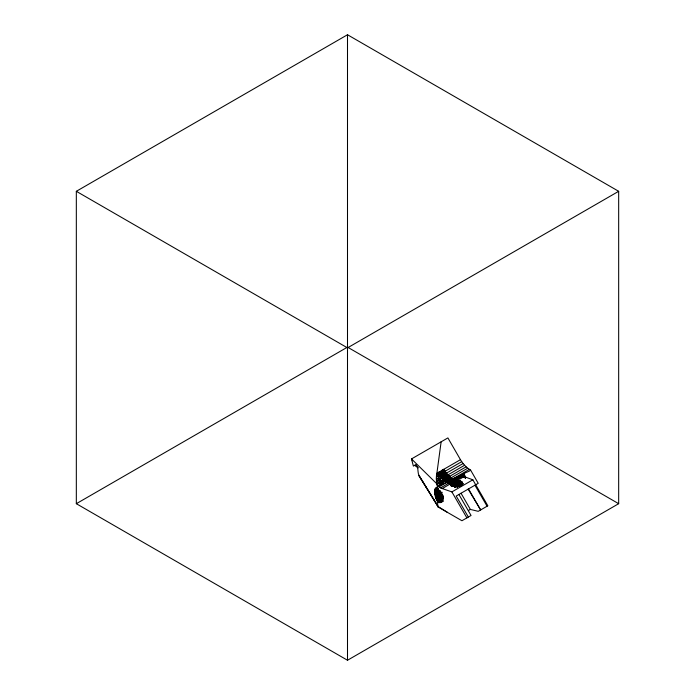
<?xml version="1.0" encoding="UTF-8"?>
<svg xmlns="http://www.w3.org/2000/svg" width="695" height="695" viewBox="0 0 695 695"><rect width="100%" height="100%" fill="white"/><g stroke="black" fill="none" stroke-linecap="round" stroke-linejoin="round"><path stroke-width="1.04" d="M437.685 489.541L435.739 487.994C433.758 492.208 435.07 499.905 438.997 502.581C446.338 502.676 442.133 491.469 437.685 489.541C437.051 484.207 435.504 478.881 436.886 473.295L441.134 441.812M468.343 517.045L456.207 496.03L478.23 483.32L470.593 470.081L467.726 468.213L451.081 477.821L447.293 478.82L445.156 481.244L437.685 486.066L440.613 487.873L448.466 483.338L450.186 480.94L463.426 476.344L472.852 479.802L487.847 505.778L478.238 511.329L470.367 509.418L468.543 510.469M454.704 487.238L451.568 481.791L446.164 479.689L442.724 477.543L436.886 473.295L437.893 472.713C440.613 477.613 444.678 481.757 450.108 483.451L451.75 486.213L450.117 483.329C453.305 479.281 460.159 480.914 463.426 476.344C461.193 472.739 469.62 472.07 470.593 470.081M451.159 485.814L450.108 484.033L445.156 481.244L436.634 483.85C441.951 482.921 444.079 476.805 449.465 476.449L466.11 466.84L467.726 468.213M451.672 486.439L450.082 483.685L441.985 478.308L436.391 478.951L463.078 463.539L466.11 466.84M456.328 486.448C453.835 479.159 445.2 477.413 441.933 470.506L442.341 470.228C447.823 473.721 451.811 481.096 459.065 480.766C462.027 480.506 464.095 484.346 460.62 485.362C451.081 489.124 443.254 479.428 438.615 472.322L437.893 472.713L443.132 477.152L451.689 481.722L454.773 487.195M455.468 486.83L452.349 481.409L445.165 478.012L438.615 472.322L440.734 471.253L445.521 477.743L451.194 482.026L453.939 486.474L451.125 482.069L445.86 480.063L440.508 476.57L436.573 476.179L461.706 461.671L463.078 463.539M437.546 488.472L434.844 490.105L437.668 488.55M438.38 488.854L434.801 491.018L438.58 488.976M436.781 488.229L434.957 489.323L436.842 488.264M436.999 487.595L435.139 488.689L436.947 487.664M461.706 461.671L460.464 459.682L443.827 469.29C435.921 471.697 448.901 479.541 451.568 481.791M76.328 191.307L347.5 34.75L618.672 191.307L618.672 503.693L347.5 660.25L76.328 503.693L76.328 191.307L347.5 347.865L618.672 191.307M76.328 503.693L347.5 347.135L618.672 503.693M452.306 486.465L450.325 482.877L443.54 479.871L436.373 481.539L444.548 476.084L447.91 474.885L464.555 465.276M438.953 486.943L446.807 482.408L447.571 480.879L449.205 479.732L452.732 478.985L462.983 474.963L464.078 476.779M455.06 487.056L452.193 481.479L446.303 477.317L441.247 470.958L446.399 475.328L452.732 478.985L469.377 469.377M463.365 476.292L454.391 479.915L462.983 474.963L464.034 476.805L462.957 475.05L454.391 479.915L445.886 475.502L440.995 471.114L445.356 475.701L454.956 480.714L457.883 486.43M438.397 489.61L434.818 491.686L438.632 489.758M440.613 487.873L442.255 488.568L450.108 484.033L451.142 485.822M439.396 490.296L434.905 492.894L439.735 490.488M440.508 491.044L435.07 494.188L440.656 491.426M440.83 492.338L435.313 495.526L441.968 492.251M441.238 493.641L435.635 496.873L441.464 493.989M442.341 494.527L436.008 498.185L442.628 494.883M442.906 495.691L436.443 499.418L443.219 495.995M443.202 496.908L436.903 500.539L443.514 497.151M442.255 488.568L451.889 491.904L472.852 479.802M442.741 499.54L438.067 502.233L437.581 501.859L443.062 498.871M438.997 502.581L442.732 500.426M439.883 502.72L442.689 501.104M440.7 502.641L443.506 501.026M437.685 502.033L437.685 506.733L438.128 506.473L419.424 476.153C417.052 473.095 419.068 467.787 415.914 464.651L413.377 466.11L411.501 458.926L447.893 437.911L460.464 459.682M442.915 498.324L437.39 501.512L442.923 498.619M436.364 481.322L441.985 478.308L436.391 479.037M463.165 476.058L454.391 479.915L462.922 475.328L463.991 477.118L462.931 475.397L454.391 479.915L463.226 476.118M437.042 500.852L442.672 497.855M434.827 492.043L438.641 490.036M436.53 499.67L442.958 496.326M434.922 493.181L439.753 490.687M436.069 498.367L442.663 495.005M435.096 494.397L440.682 491.574M443.54 479.871L436.46 483.451L411.501 458.926L412.526 460.698M463.026 475.806L454.391 479.915L462.957 475.597L463.991 477.361L462.957 475.597M435.669 497.029L442.124 493.78M435.348 495.691L441.994 492.347M454.391 479.915L463.018 475.78L464.025 477.526M464.703 477.508L463.07 474.728L452.732 478.985L463.834 473.99L465.867 477.517M464.747 477.43L463.131 474.633L452.732 478.985L463.556 474.172L465.667 477.647M465.459 478.195L463.226 474.485L452.732 478.985L463.426 474.294L465.45 477.804M452.732 478.985L463.33 474.372L465.528 478.117M437.685 486.066L446.807 482.408L450.082 483.685L451.133 485.553M436.842 484.337L445.156 481.244M436.53 476.631L440.508 476.57M436.781 474.112L439.136 474.702M448.466 483.338L450.073 483.816L451.133 485.631M451.698 485.814L450.186 483.19L448.57 482.678L450.117 483.329M455.746 486.726L452.836 481.227L445.521 477.743L439.118 472.061C441.594 476.77 445.095 481.487 450.673 482.452L452.827 486.005M459.256 485.909L456.042 480.61C450.204 479.324 445.947 474.746 442.811 469.916L447.91 474.885M457.536 486.491L454.322 480.836L446.303 477.317L440.1 471.584L444.8 478.334L450.325 482.877M448.501 482.982L450.108 483.451L451.689 486.257M438.128 506.473L418.764 475.597M457.032 487.291L453.609 480.992L445.895 477.517L439.674 471.792L444.461 478.681L450.186 483.19M448.753 482.269L450.238 483.068L451.741 485.718M449.005 481.887L450.473 482.695L452.532 486.265M418.477 467.857L415.74 466.276L415.08 465.129M437.685 506.733L461.94 520.737L471.045 515.481L458.909 494.475M447.241 512.25L437.685 506.264L419.424 476.153M449.743 481.218L451.125 482.069L453.157 485.727M457.64 486.995L453.983 480.897L447.919 476.779L442.341 470.228M458.457 486.179C455.833 478.612 446.694 476.883 443.61 469.412L446.442 473.147M451.081 477.821L441.551 470.767C444.696 477.587 453.322 479.437 455.147 487.013M456.25 486.465L452.037 480.245L452.836 481.227M454.322 480.836L444.922 475.893L440.448 471.41L445.165 478.012L450.673 482.452L452.671 486.092M449.465 476.449L441.933 470.506M453.609 480.992L452.714 480.106L454.226 480.853L457.762 486.969M454.956 480.714L454.2 479.924L455.842 480.627L458.761 486.153M450.699 480.688L451.689 481.722M460.533 486.535L456.684 480.584L459.612 485.901M443.827 469.29L445.069 471.271M461.115 481.409L462.774 484.024M452.914 485.927L450.794 482.347L449.352 481.531L450.933 482.226L453.018 485.84M462.549 484.867L460.377 481.114L462.323 484.997M461.576 484.484L459.482 480.87L461.801 485.562M474.946 485.214L487.073 506.229M462.966 475.015L464.025 476.848M468.517 488.932L480.645 509.939L468.152 489.132M461.775 481.817L462.835 483.651M461.159 481.435L462.679 484.076M461.037 485.075L458.5 480.697L460.724 485.249M457.458 480.601L460.646 486.118M456.372 480.593L459.438 485.909M461.037 493.25L470.367 509.418M451.889 491.904L466.892 517.879M462.922 475.328L463.956 477.126M461.845 481.861L463.183 483.989M463.556 474.172L465.546 477.717M463.226 474.485L465.355 478.256M457.875 480.619L460.359 485.206M450.473 482.695L452.41 486.335M459.065 480.766L461.576 485.51M460.168 481.036L462.019 484.589M456.042 480.61L458.865 486.144M453.983 480.897L457.214 487.238M453.114 481.131L455.903 486.665M455.286 480.679L458.057 486.413M347.5 34.75L347.5 347.135M347.5 347.865L347.5 660.25"/></g></svg>
